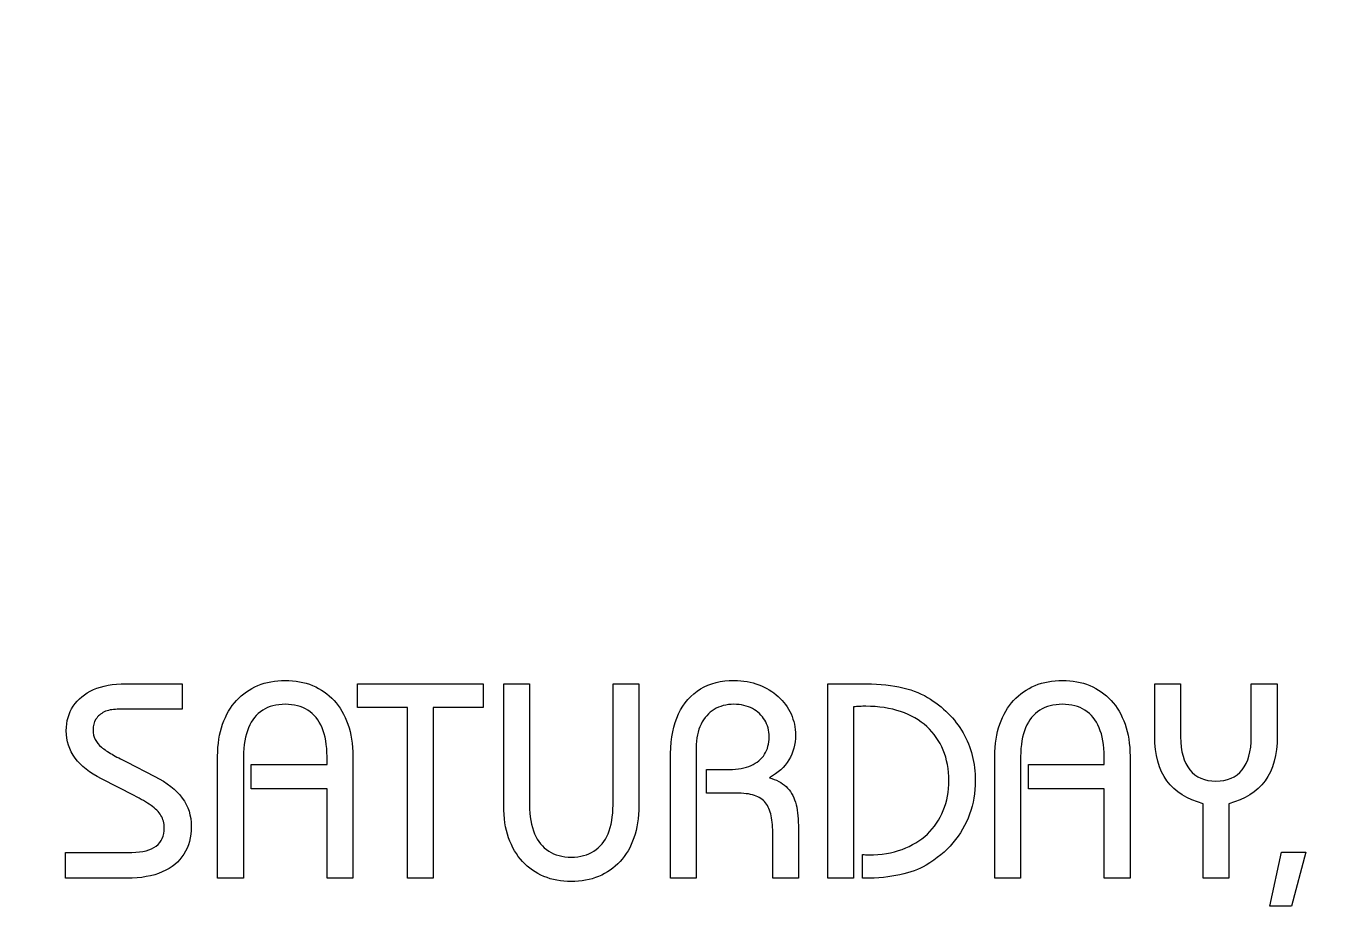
# Model space of a CAD drawing. Header units: millimetres. Extents: x -96 to 58, y -5 to 152.
# Drawn here: x -39.16 to -19.42, y 53.23 to 66.74 of the extents above; entities that cross this region are included whole.
import ezdxf

# ---------------------------------------------------------------- set-up
doc = ezdxf.new("R2010")
doc.units = ezdxf.units.MM
doc.header["$MEASUREMENT"] = 0
doc.layers.add('Capa 1', color=7, linetype='Continuous')

msp = doc.modelspace()

# ---------------------------------------------------------------- linework, layer by layer
at = {"layer": 'Capa 1', "color": 250, "lineweight": 9}
msp.add_open_spline([(-95.1806, 149.5), (-95.1806, 149.5), (57.2195, 149.5), (57.2195, 149.5), (57.2195, 149.5), (57.2195, 149.5), (57.2195, -2.9001), (57.2195, -2.9001), (57.2195, -2.9001), (57.2195, -2.9001), (-95.1806, -2.9001), (-95.1806, -2.9001), (-95.1806, -2.9001), (-95.1806, -2.9001), (-95.1806, 149.5), (-95.1806, 149.5)], degree=3, knots=[0, 0, 0, 0, 0.2, 0.2, 0.2, 0.2, 0.4, 0.4, 0.4, 0.4, 0.6, 0.6, 0.6, 0.6, 1, 1, 1, 1], dxfattribs=at)
at = {"layer": 'Capa 1', "color": 7}
msp.add_open_spline([(-18.9806, 128.6859), (11.6082, 128.6859), (36.4054, 103.8887), (36.4054, 73.2999), (36.4054, 73.2999), (36.4054, 42.7112), (11.6082, 17.9139), (-18.9806, 17.9139), (-18.9806, 17.9139), (-49.5694, 17.9139), (-74.3666, 42.7111), (-74.3666, 73.2999), (-74.3666, 73.2999), (-74.3666, 103.8888), (-49.5694, 128.6859), (-18.9806, 128.6859)], degree=3, knots=[0, 0, 0, 0, 0.2, 0.2, 0.2, 0.2, 0.4, 0.4, 0.4, 0.4, 0.6, 0.6, 0.6, 0.6, 1, 1, 1, 1], dxfattribs=at)
at = {"layer": 'Capa 1', "color": 250}
for points, knots in [([(-38.5552, 53.7788), (-38.5552, 53.7788), (-37.6197, 53.7788), (-37.6197, 53.7788), (-37.6197, 53.7788), (-37.4066, 53.7795), (-37.2274, 53.8113), (-37.082, 53.8748), (-37.082, 53.8748), (-36.9367, 53.9384), (-36.8273, 54.0286), (-36.7533, 54.1457), (-36.7533, 54.1457), (-36.6792, 54.2628), (-36.6418, 54.4032), (-36.6418, 54.5662), (-36.6418, 54.5662), (-36.6411, 54.7307), (-36.6869, 54.8752), (-36.778, 54.9994), (-36.778, 54.9994), (-36.869, 55.1244), (-37.0087, 55.2336), (-37.1963, 55.3282), (-37.1963, 55.3282), (-37.1963, 55.3282), (-37.6281, 55.5483), (-37.6281, 55.5483), (-37.6281, 55.5483), (-37.7107, 55.59), (-37.7834, 55.6288), (-37.8469, 55.6647), (-37.8469, 55.6647), (-37.9097, 55.7007), (-37.9633, 55.7367), (-38.0063, 55.7727), (-38.0063, 55.7727), (-38.0486, 55.8088), (-38.0811, 55.8482), (-38.103, 55.8898), (-38.103, 55.8898), (-38.1248, 55.9321), (-38.1361, 55.9808), (-38.1361, 56.0351), (-38.1361, 56.0351), (-38.1361, 56.098), (-38.1206, 56.1523), (-38.0917, 56.1995), (-38.0917, 56.1995), (-38.062, 56.2461), (-38.0197, 56.2828), (-37.9647, 56.3089), (-37.9647, 56.3089), (-37.9104, 56.335), (-37.844, 56.3484), (-37.7678, 56.3484), (-37.7678, 56.3484), (-37.7678, 56.3484), (-36.7815, 56.3484), (-36.7815, 56.3484), (-36.7815, 56.3484), (-36.7815, 56.3484), (-36.7815, 56.7379), (-36.7815, 56.7379), (-36.7815, 56.7379), (-36.7815, 56.7379), (-37.6366, 56.7379), (-37.6366, 56.7379), (-37.6366, 56.7379), (-37.8306, 56.7373), (-37.9943, 56.7068), (-38.1291, 56.6476), (-38.1291, 56.6476), (-38.2638, 56.5883), (-38.3661, 56.505), (-38.4367, 56.3978), (-38.4367, 56.3978), (-38.5065, 56.2914), (-38.5418, 56.1657), (-38.5425, 56.0224), (-38.5425, 56.0224), (-38.5425, 55.8665), (-38.4981, 55.7275), (-38.4085, 55.6069), (-38.4085, 55.6069), (-38.3196, 55.4863), (-38.1848, 55.3804), (-38.0049, 55.2901), (-38.0049, 55.2901), (-38.0049, 55.2901), (-37.5096, 55.0361), (-37.5096, 55.0361), (-37.5096, 55.0361), (-37.4066, 54.9847), (-37.3212, 54.9352), (-37.2535, 54.8872), (-37.2535, 54.8872), (-37.1858, 54.8393), (-37.1357, 54.7877), (-37.1025, 54.7334), (-37.1025, 54.7334), (-37.0686, 54.6792), (-37.0524, 54.6163), (-37.0524, 54.545), (-37.0524, 54.545), (-37.0524, 54.4238), (-37.0933, 54.332), (-37.1759, 54.2685), (-37.1759, 54.2685), (-37.2577, 54.2051), (-37.3805, 54.1732), (-37.5435, 54.1725), (-37.5435, 54.1725), (-37.5435, 54.1725), (-38.5552, 54.1725), (-38.5552, 54.1725), (-38.5552, 54.1725), (-38.5552, 54.1725), (-38.5552, 53.7788), (-38.5552, 53.7788)], [0, 0, 0, 0, 0.0322581, 0.0322581, 0.0322581, 0.0322581, 0.0645161, 0.0645161, 0.0645161, 0.0645161, 0.0967742, 0.0967742, 0.0967742, 0.0967742, 0.1290323, 0.1290323, 0.1290323, 0.1290323, 0.1612903, 0.1612903, 0.1612903, 0.1612903, 0.1935484, 0.1935484, 0.1935484, 0.1935484, 0.2258065, 0.2258065, 0.2258065, 0.2258065, 0.2580645, 0.2580645, 0.2580645, 0.2580645, 0.2903226, 0.2903226, 0.2903226, 0.2903226, 0.3225806, 0.3225806, 0.3225806, 0.3225806, 0.3548387, 0.3548387, 0.3548387, 0.3548387, 0.3870968, 0.3870968, 0.3870968, 0.3870968, 0.4193548, 0.4193548, 0.4193548, 0.4193548, 0.4516129, 0.4516129, 0.4516129, 0.4516129, 0.483871, 0.483871, 0.483871, 0.483871, 0.516129, 0.516129, 0.516129, 0.516129, 0.5483871, 0.5483871, 0.5483871, 0.5483871, 0.5806452, 0.5806452, 0.5806452, 0.5806452, 0.6129032, 0.6129032, 0.6129032, 0.6129032, 0.6451613, 0.6451613, 0.6451613, 0.6451613, 0.6774194, 0.6774194, 0.6774194, 0.6774194, 0.7096774, 0.7096774, 0.7096774, 0.7096774, 0.7419355, 0.7419355, 0.7419355, 0.7419355, 0.7741935, 0.7741935, 0.7741935, 0.7741935, 0.8064516, 0.8064516, 0.8064516, 0.8064516, 0.8387097, 0.8387097, 0.8387097, 0.8387097, 0.8709677, 0.8709677, 0.8709677, 0.8709677, 0.9032258, 0.9032258, 0.9032258, 0.9032258, 0.9354839, 0.9354839, 0.9354839, 0.9354839, 1, 1, 1, 1]), ([(-34.5759, 53.7788), (-34.5759, 53.7788), (-34.1822, 53.7788), (-34.1822, 53.7788), (-34.1822, 53.7788), (-34.1822, 53.7788), (-34.1822, 55.6372), (-34.1822, 55.6372), (-34.1822, 55.6372), (-34.1829, 55.8186), (-34.2083, 55.9801), (-34.2577, 56.1226), (-34.2577, 56.1226), (-34.3078, 56.2653), (-34.3784, 56.3851), (-34.4694, 56.4846), (-34.4694, 56.4846), (-34.5611, 56.5835), (-34.669, 56.6589), (-34.7946, 56.7104), (-34.7946, 56.7104), (-34.9202, 56.7627), (-35.0592, 56.7887), (-35.2109, 56.7887), (-35.2109, 56.7887), (-35.3626, 56.7887), (-35.5016, 56.7626), (-35.6272, 56.7104), (-35.6272, 56.7104), (-35.7528, 56.659), (-35.8607, 56.5834), (-35.9524, 56.4846), (-35.9524, 56.4846), (-36.0435, 56.3851), (-36.114, 56.2652), (-36.1641, 56.1226), (-36.1641, 56.1226), (-36.2135, 55.9801), (-36.2389, 55.8185), (-36.2396, 55.6372), (-36.2396, 55.6372), (-36.2396, 55.6372), (-36.2396, 53.7788), (-36.2396, 53.7788), (-36.2396, 53.7788), (-36.2396, 53.7788), (-35.8459, 53.7788), (-35.8459, 53.7788), (-35.8459, 53.7788), (-35.8459, 53.7788), (-35.8459, 55.6289), (-35.8459, 55.6289), (-35.8459, 55.6289), (-35.8452, 55.8037), (-35.8205, 55.9505), (-35.7704, 56.0683), (-35.7704, 56.0683), (-35.721, 56.1869), (-35.6491, 56.275), (-35.5545, 56.335), (-35.5545, 56.335), (-35.46, 56.395), (-35.3457, 56.4246), (-35.2109, 56.4246), (-35.2109, 56.4246), (-35.0761, 56.4246), (-34.9619, 56.395), (-34.8673, 56.335), (-34.8673, 56.335), (-34.7727, 56.2751), (-34.7008, 56.1868), (-34.6514, 56.0683), (-34.6514, 56.0683), (-34.6013, 55.9505), (-34.5759, 55.8037), (-34.5759, 55.6288), (-34.5759, 55.6288), (-34.5759, 55.6288), (-34.5759, 55.5102), (-34.5759, 55.5102), (-34.5759, 55.5102), (-34.5759, 55.5102), (-35.7274, 55.5102), (-35.7274, 55.5102), (-35.7274, 55.5102), (-35.7274, 55.5102), (-35.7274, 55.1377), (-35.7274, 55.1377), (-35.7274, 55.1377), (-35.7274, 55.1377), (-34.5759, 55.1377), (-34.5759, 55.1377), (-34.5759, 55.1377), (-34.5759, 55.1377), (-34.5759, 53.7788), (-34.5759, 53.7788)], [0, 0, 0, 0, 0.04, 0.04, 0.04, 0.04, 0.08, 0.08, 0.08, 0.08, 0.12, 0.12, 0.12, 0.12, 0.16, 0.16, 0.16, 0.16, 0.2, 0.2, 0.2, 0.2, 0.24, 0.24, 0.24, 0.24, 0.28, 0.28, 0.28, 0.28, 0.32, 0.32, 0.32, 0.32, 0.36, 0.36, 0.36, 0.36, 0.4, 0.4, 0.4, 0.4, 0.44, 0.44, 0.44, 0.44, 0.48, 0.48, 0.48, 0.48, 0.52, 0.52, 0.52, 0.52, 0.56, 0.56, 0.56, 0.56, 0.6, 0.6, 0.6, 0.6, 0.64, 0.64, 0.64, 0.64, 0.68, 0.68, 0.68, 0.68, 0.72, 0.72, 0.72, 0.72, 0.76, 0.76, 0.76, 0.76, 0.8, 0.8, 0.8, 0.8, 0.84, 0.84, 0.84, 0.84, 0.88, 0.88, 0.88, 0.88, 0.92, 0.92, 0.92, 0.92, 1, 1, 1, 1]), ([(-33.3525, 53.7788), (-33.3525, 53.7788), (-32.9588, 53.7788), (-32.9588, 53.7788), (-32.9588, 53.7788), (-32.9588, 53.7788), (-32.9588, 56.3738), (-32.9588, 56.3738), (-32.9588, 56.3738), (-32.9588, 56.3738), (-32.201, 56.3738), (-32.201, 56.3738), (-32.201, 56.3738), (-32.201, 56.3738), (-32.201, 56.7379), (-32.201, 56.7379), (-32.201, 56.7379), (-32.201, 56.7379), (-34.1103, 56.7379), (-34.1103, 56.7379), (-34.1103, 56.7379), (-34.1103, 56.7379), (-34.1103, 56.3738), (-34.1103, 56.3738), (-34.1103, 56.3738), (-34.1103, 56.3738), (-33.3525, 56.3738), (-33.3525, 56.3738), (-33.3525, 56.3738), (-33.3525, 56.3738), (-33.3525, 53.7788), (-33.3525, 53.7788)], [0, 0, 0, 0, 0.1111111, 0.1111111, 0.1111111, 0.1111111, 0.2222222, 0.2222222, 0.2222222, 0.2222222, 0.3333333, 0.3333333, 0.3333333, 0.3333333, 0.4444444, 0.4444444, 0.4444444, 0.4444444, 0.5555556, 0.5555556, 0.5555556, 0.5555556, 0.6666667, 0.6666667, 0.6666667, 0.6666667, 0.7777778, 0.7777778, 0.7777778, 0.7777778, 1, 1, 1, 1]), ([(-31.4941, 56.7379), (-31.4941, 56.7379), (-31.8878, 56.7379), (-31.8878, 56.7379), (-31.8878, 56.7379), (-31.8878, 56.7379), (-31.8878, 54.8796), (-31.8878, 54.8796), (-31.8878, 54.8796), (-31.8871, 54.6981), (-31.8617, 54.5366), (-31.8123, 54.394), (-31.8123, 54.394), (-31.7622, 54.2522), (-31.6917, 54.1316), (-31.6006, 54.0321), (-31.6006, 54.0321), (-31.5088, 53.9333), (-31.401, 53.8578), (-31.2754, 53.8063), (-31.2754, 53.8063), (-31.1498, 53.7541), (-31.0108, 53.7287), (-30.8591, 53.728), (-30.8591, 53.728), (-30.7074, 53.7287), (-30.5684, 53.7541), (-30.4428, 53.8063), (-30.4428, 53.8063), (-30.3172, 53.8578), (-30.2093, 53.9333), (-30.1176, 54.0321), (-30.1176, 54.0321), (-30.0266, 54.1317), (-29.956, 54.2522), (-29.9059, 54.394), (-29.9059, 54.394), (-29.8565, 54.5367), (-29.8311, 54.6981), (-29.8304, 54.8795), (-29.8304, 54.8795), (-29.8304, 54.8795), (-29.8304, 56.7379), (-29.8304, 56.7379), (-29.8304, 56.7379), (-29.8304, 56.7379), (-30.2241, 56.7379), (-30.2241, 56.7379), (-30.2241, 56.7379), (-30.2241, 56.7379), (-30.2241, 54.8964), (-30.2241, 54.8964), (-30.2241, 54.8964), (-30.2241, 54.7214), (-30.2495, 54.5747), (-30.2996, 54.4568), (-30.2996, 54.4568), (-30.349, 54.339), (-30.421, 54.2501), (-30.5155, 54.1901), (-30.5155, 54.1901), (-30.6101, 54.1303), (-30.7243, 54.1005), (-30.8591, 54.1005), (-30.8591, 54.1005), (-30.9939, 54.1005), (-31.1082, 54.1302), (-31.2027, 54.1901), (-31.2027, 54.1901), (-31.2973, 54.2501), (-31.3692, 54.339), (-31.4186, 54.4568), (-31.4186, 54.4568), (-31.4687, 54.5748), (-31.4934, 54.7214), (-31.4941, 54.8964), (-31.4941, 54.8964), (-31.4941, 54.8964), (-31.4941, 56.7379), (-31.4941, 56.7379)], [0, 0, 0, 0, 0.047619, 0.047619, 0.047619, 0.047619, 0.0952381, 0.0952381, 0.0952381, 0.0952381, 0.1428571, 0.1428571, 0.1428571, 0.1428571, 0.1904762, 0.1904762, 0.1904762, 0.1904762, 0.2380952, 0.2380952, 0.2380952, 0.2380952, 0.2857143, 0.2857143, 0.2857143, 0.2857143, 0.3333333, 0.3333333, 0.3333333, 0.3333333, 0.3809524, 0.3809524, 0.3809524, 0.3809524, 0.4285714, 0.4285714, 0.4285714, 0.4285714, 0.4761905, 0.4761905, 0.4761905, 0.4761905, 0.5238095, 0.5238095, 0.5238095, 0.5238095, 0.5714286, 0.5714286, 0.5714286, 0.5714286, 0.6190476, 0.6190476, 0.6190476, 0.6190476, 0.6666667, 0.6666667, 0.6666667, 0.6666667, 0.7142857, 0.7142857, 0.7142857, 0.7142857, 0.7619048, 0.7619048, 0.7619048, 0.7619048, 0.8095238, 0.8095238, 0.8095238, 0.8095238, 0.8571429, 0.8571429, 0.8571429, 0.8571429, 0.9047619, 0.9047619, 0.9047619, 0.9047619, 1, 1, 1, 1]), ([(-29.3478, 53.7788), (-29.3478, 53.7788), (-28.9583, 53.7788), (-28.9583, 53.7788), (-28.9583, 53.7788), (-28.9583, 53.7788), (-28.9583, 55.7642), (-28.9583, 55.7642), (-28.9583, 55.7642), (-28.9576, 55.9046), (-28.9329, 56.0239), (-28.8857, 56.1219), (-28.8857, 56.1219), (-28.8377, 56.22), (-28.7707, 56.2948), (-28.6853, 56.3463), (-28.6853, 56.3463), (-28.5999, 56.3985), (-28.5004, 56.4246), (-28.3868, 56.4246), (-28.3868, 56.4246), (-28.2775, 56.4239), (-28.1829, 56.402), (-28.1025, 56.359), (-28.1025, 56.359), (-28.0221, 56.3168), (-27.96, 56.2581), (-27.9162, 56.184), (-27.9162, 56.184), (-27.8718, 56.11), (-27.8499, 56.0246), (-27.8492, 55.9293), (-27.8492, 55.9293), (-27.8492, 55.827), (-27.8725, 55.7395), (-27.9184, 55.6654), (-27.9184, 55.6654), (-27.9649, 55.5915), (-28.0327, 55.5349), (-28.1223, 55.4947), (-28.1223, 55.4947), (-28.2126, 55.4546), (-28.3233, 55.4347), (-28.4546, 55.434), (-28.4546, 55.434), (-28.4546, 55.434), (-28.8017, 55.434), (-28.8017, 55.434), (-28.8017, 55.434), (-28.8017, 55.434), (-28.8017, 55.0742), (-28.8017, 55.0742), (-28.8017, 55.0742), (-28.8017, 55.0742), (-28.353, 55.0742), (-28.353, 55.0742), (-28.353, 55.0742), (-28.2401, 55.0742), (-28.1477, 55.0629), (-28.0743, 55.0389), (-28.0743, 55.0389), (-28.0016, 55.0149), (-27.9445, 54.9768), (-27.9035, 54.926), (-27.9035, 54.926), (-27.8626, 54.8752), (-27.8344, 54.8089), (-27.8175, 54.7278), (-27.8175, 54.7278), (-27.8012, 54.6466), (-27.7935, 54.5493), (-27.7942, 54.435), (-27.7942, 54.435), (-27.7942, 54.435), (-27.7942, 53.7788), (-27.7942, 53.7788), (-27.7942, 53.7788), (-27.7942, 53.7788), (-27.4047, 53.7788), (-27.4047, 53.7788), (-27.4047, 53.7788), (-27.4047, 53.7788), (-27.4047, 54.5831), (-27.4047, 54.5831), (-27.4047, 54.5831), (-27.404, 54.72), (-27.4188, 54.8371), (-27.4492, 54.9345), (-27.4492, 54.9345), (-27.4795, 55.032), (-27.5268, 55.1116), (-27.5917, 55.173), (-27.5917, 55.173), (-27.6566, 55.2344), (-27.7406, 55.2788), (-27.845, 55.307), (-27.845, 55.307), (-27.7137, 55.3797), (-27.6143, 55.4707), (-27.5472, 55.5801), (-27.5472, 55.5801), (-27.4809, 55.6895), (-27.4471, 55.8143), (-27.4471, 55.9547), (-27.4471, 55.9547), (-27.4478, 56.0697), (-27.471, 56.1777), (-27.5162, 56.2779), (-27.5162, 56.2779), (-27.5621, 56.3781), (-27.6263, 56.4669), (-27.7102, 56.5431), (-27.7102, 56.5431), (-27.7935, 56.6194), (-27.8923, 56.6793), (-28.0058, 56.7231), (-28.0058, 56.7231), (-28.1201, 56.7661), (-28.2457, 56.788), (-28.3826, 56.7887), (-28.3826, 56.7887), (-28.5788, 56.7881), (-28.7481, 56.7449), (-28.8927, 56.6581), (-28.8927, 56.6581), (-29.0367, 56.5715), (-29.1481, 56.4458), (-29.2272, 56.28), (-29.2272, 56.28), (-29.3062, 56.115), (-29.3464, 55.9131), (-29.3478, 55.6753), (-29.3478, 55.6753), (-29.3478, 55.6753), (-29.3478, 53.7788), (-29.3478, 53.7788)], [0, 0, 0, 0, 0.0285714, 0.0285714, 0.0285714, 0.0285714, 0.0571429, 0.0571429, 0.0571429, 0.0571429, 0.0857143, 0.0857143, 0.0857143, 0.0857143, 0.1142857, 0.1142857, 0.1142857, 0.1142857, 0.1428571, 0.1428571, 0.1428571, 0.1428571, 0.1714286, 0.1714286, 0.1714286, 0.1714286, 0.2, 0.2, 0.2, 0.2, 0.2285714, 0.2285714, 0.2285714, 0.2285714, 0.2571429, 0.2571429, 0.2571429, 0.2571429, 0.2857143, 0.2857143, 0.2857143, 0.2857143, 0.3142857, 0.3142857, 0.3142857, 0.3142857, 0.3428571, 0.3428571, 0.3428571, 0.3428571, 0.3714286, 0.3714286, 0.3714286, 0.3714286, 0.4, 0.4, 0.4, 0.4, 0.4285714, 0.4285714, 0.4285714, 0.4285714, 0.4571429, 0.4571429, 0.4571429, 0.4571429, 0.4857143, 0.4857143, 0.4857143, 0.4857143, 0.5142857, 0.5142857, 0.5142857, 0.5142857, 0.5428571, 0.5428571, 0.5428571, 0.5428571, 0.5714286, 0.5714286, 0.5714286, 0.5714286, 0.6, 0.6, 0.6, 0.6, 0.6285714, 0.6285714, 0.6285714, 0.6285714, 0.6571429, 0.6571429, 0.6571429, 0.6571429, 0.6857143, 0.6857143, 0.6857143, 0.6857143, 0.7142857, 0.7142857, 0.7142857, 0.7142857, 0.7428571, 0.7428571, 0.7428571, 0.7428571, 0.7714286, 0.7714286, 0.7714286, 0.7714286, 0.8, 0.8, 0.8, 0.8, 0.8285714, 0.8285714, 0.8285714, 0.8285714, 0.8571429, 0.8571429, 0.8571429, 0.8571429, 0.8857143, 0.8857143, 0.8857143, 0.8857143, 0.9142857, 0.9142857, 0.9142857, 0.9142857, 0.9428571, 0.9428571, 0.9428571, 0.9428571, 1, 1, 1, 1]), ([(-26.431, 54.1386), (-26.431, 54.1386), (-26.431, 53.7788), (-26.431, 53.7788), (-26.431, 53.7788), (-26.431, 53.7788), (-26.3972, 53.7788), (-26.3972, 53.7788), (-26.3972, 53.7788), (-26.1954, 53.7795), (-26.0162, 53.7964), (-25.8595, 53.831), (-25.8595, 53.831), (-25.7022, 53.865), (-25.5696, 53.9143), (-25.4616, 53.9778), (-25.4616, 53.9778), (-25.3, 54.073), (-25.1639, 54.1859), (-25.0531, 54.3171), (-25.0531, 54.3171), (-24.9416, 54.4478), (-24.857, 54.593), (-24.7991, 54.7518), (-24.7991, 54.7518), (-24.742, 54.9112), (-24.7123, 55.0805), (-24.7123, 55.2605), (-24.7123, 55.2605), (-24.713, 55.5328), (-24.7751, 55.7762), (-24.8986, 55.9907), (-24.8986, 55.9907), (-25.0221, 56.2059), (-25.2027, 56.3858), (-25.4404, 56.5304), (-25.4404, 56.5304), (-25.5625, 56.6038), (-25.7071, 56.6567), (-25.8744, 56.6899), (-25.8744, 56.6899), (-26.0409, 56.7225), (-26.2321, 56.7386), (-26.448, 56.7379), (-26.448, 56.7379), (-26.448, 56.7379), (-26.956, 56.7379), (-26.956, 56.7379), (-26.956, 56.7379), (-26.956, 56.7379), (-26.956, 53.7788), (-26.956, 53.7788), (-26.956, 53.7788), (-26.956, 53.7788), (-26.5665, 53.7788), (-26.5665, 53.7788), (-26.5665, 53.7788), (-26.5665, 53.7788), (-26.5665, 56.3865), (-26.5665, 56.3865), (-26.5665, 56.3865), (-26.5348, 56.3886), (-26.503, 56.3907), (-26.472, 56.3922), (-26.472, 56.3922), (-26.4402, 56.3944), (-26.4099, 56.395), (-26.3802, 56.395), (-26.3802, 56.395), (-26.182, 56.3944), (-26.0049, 56.3675), (-25.8483, 56.3145), (-25.8483, 56.3145), (-25.6923, 56.261), (-25.5597, 56.1847), (-25.4503, 56.0852), (-25.4503, 56.0852), (-25.341, 55.9866), (-25.2584, 55.8672), (-25.2006, 55.7289), (-25.2006, 55.7289), (-25.1434, 55.5908), (-25.1145, 55.4354), (-25.1145, 55.2647), (-25.1145, 55.2647), (-25.1152, 55.099), (-25.1427, 54.9472), (-25.1991, 54.8096), (-25.1991, 54.8096), (-25.2549, 54.672), (-25.3353, 54.5528), (-25.4412, 54.4519), (-25.4412, 54.4519), (-25.547, 54.351), (-25.6754, 54.2734), (-25.825, 54.2184), (-25.825, 54.2184), (-25.9753, 54.1633), (-26.1446, 54.1351), (-26.3337, 54.1344), (-26.3337, 54.1344), (-26.3485, 54.1344), (-26.364, 54.1351), (-26.3809, 54.1365), (-26.3809, 54.1365), (-26.3972, 54.1379), (-26.4141, 54.1386), (-26.431, 54.1386)], [0, 0, 0, 0, 0.0357143, 0.0357143, 0.0357143, 0.0357143, 0.0714286, 0.0714286, 0.0714286, 0.0714286, 0.1071429, 0.1071429, 0.1071429, 0.1071429, 0.1428571, 0.1428571, 0.1428571, 0.1428571, 0.1785714, 0.1785714, 0.1785714, 0.1785714, 0.2142857, 0.2142857, 0.2142857, 0.2142857, 0.25, 0.25, 0.25, 0.25, 0.2857143, 0.2857143, 0.2857143, 0.2857143, 0.3214286, 0.3214286, 0.3214286, 0.3214286, 0.3571429, 0.3571429, 0.3571429, 0.3571429, 0.3928571, 0.3928571, 0.3928571, 0.3928571, 0.4285714, 0.4285714, 0.4285714, 0.4285714, 0.4642857, 0.4642857, 0.4642857, 0.4642857, 0.5, 0.5, 0.5, 0.5, 0.5357143, 0.5357143, 0.5357143, 0.5357143, 0.5714286, 0.5714286, 0.5714286, 0.5714286, 0.6071429, 0.6071429, 0.6071429, 0.6071429, 0.6428571, 0.6428571, 0.6428571, 0.6428571, 0.6785714, 0.6785714, 0.6785714, 0.6785714, 0.7142857, 0.7142857, 0.7142857, 0.7142857, 0.75, 0.75, 0.75, 0.75, 0.7857143, 0.7857143, 0.7857143, 0.7857143, 0.8214286, 0.8214286, 0.8214286, 0.8214286, 0.8571429, 0.8571429, 0.8571429, 0.8571429, 0.8928571, 0.8928571, 0.8928571, 0.8928571, 0.9285714, 0.9285714, 0.9285714, 0.9285714, 1, 1, 1, 1]), ([(-22.7523, 53.7788), (-22.7523, 53.7788), (-22.3586, 53.7788), (-22.3586, 53.7788), (-22.3586, 53.7788), (-22.3586, 53.7788), (-22.3586, 55.6372), (-22.3586, 55.6372), (-22.3586, 55.6372), (-22.3593, 55.8186), (-22.3847, 55.9801), (-22.4341, 56.1226), (-22.4341, 56.1226), (-22.4842, 56.2653), (-22.5548, 56.3851), (-22.6458, 56.4846), (-22.6458, 56.4846), (-22.7375, 56.5835), (-22.8454, 56.6589), (-22.971, 56.7104), (-22.971, 56.7104), (-23.0966, 56.7627), (-23.2356, 56.7887), (-23.3873, 56.7887), (-23.3873, 56.7887), (-23.539, 56.7887), (-23.678, 56.7626), (-23.8036, 56.7104), (-23.8036, 56.7104), (-23.9292, 56.659), (-24.0371, 56.5834), (-24.1288, 56.4846), (-24.1288, 56.4846), (-24.2199, 56.3851), (-24.2904, 56.2652), (-24.3405, 56.1226), (-24.3405, 56.1226), (-24.3899, 55.9801), (-24.4153, 55.8185), (-24.416, 55.6372), (-24.416, 55.6372), (-24.416, 55.6372), (-24.416, 53.7788), (-24.416, 53.7788), (-24.416, 53.7788), (-24.416, 53.7788), (-24.0223, 53.7788), (-24.0223, 53.7788), (-24.0223, 53.7788), (-24.0223, 53.7788), (-24.0223, 55.6289), (-24.0223, 55.6289), (-24.0223, 55.6289), (-24.0216, 55.8037), (-23.9969, 55.9505), (-23.9468, 56.0683), (-23.9468, 56.0683), (-23.8974, 56.1869), (-23.8255, 56.275), (-23.7309, 56.335), (-23.7309, 56.335), (-23.6364, 56.395), (-23.5221, 56.4246), (-23.3873, 56.4246), (-23.3873, 56.4246), (-23.2525, 56.4246), (-23.1383, 56.395), (-23.0437, 56.335), (-23.0437, 56.335), (-22.9491, 56.2751), (-22.8772, 56.1868), (-22.8278, 56.0683), (-22.8278, 56.0683), (-22.7777, 55.9505), (-22.7523, 55.8037), (-22.7523, 55.6288), (-22.7523, 55.6288), (-22.7523, 55.6288), (-22.7523, 55.5102), (-22.7523, 55.5102), (-22.7523, 55.5102), (-22.7523, 55.5102), (-23.9038, 55.5102), (-23.9038, 55.5102), (-23.9038, 55.5102), (-23.9038, 55.5102), (-23.9038, 55.1377), (-23.9038, 55.1377), (-23.9038, 55.1377), (-23.9038, 55.1377), (-22.7523, 55.1377), (-22.7523, 55.1377), (-22.7523, 55.1377), (-22.7523, 55.1377), (-22.7523, 53.7788), (-22.7523, 53.7788)], [0, 0, 0, 0, 0.04, 0.04, 0.04, 0.04, 0.08, 0.08, 0.08, 0.08, 0.12, 0.12, 0.12, 0.12, 0.16, 0.16, 0.16, 0.16, 0.2, 0.2, 0.2, 0.2, 0.24, 0.24, 0.24, 0.24, 0.28, 0.28, 0.28, 0.28, 0.32, 0.32, 0.32, 0.32, 0.36, 0.36, 0.36, 0.36, 0.4, 0.4, 0.4, 0.4, 0.44, 0.44, 0.44, 0.44, 0.48, 0.48, 0.48, 0.48, 0.52, 0.52, 0.52, 0.52, 0.56, 0.56, 0.56, 0.56, 0.6, 0.6, 0.6, 0.6, 0.64, 0.64, 0.64, 0.64, 0.68, 0.68, 0.68, 0.68, 0.72, 0.72, 0.72, 0.72, 0.76, 0.76, 0.76, 0.76, 0.8, 0.8, 0.8, 0.8, 0.84, 0.84, 0.84, 0.84, 0.88, 0.88, 0.88, 0.88, 0.92, 0.92, 0.92, 0.92, 1, 1, 1, 1]), ([(-21.2452, 53.7788), (-21.2452, 53.7788), (-20.8557, 53.7788), (-20.8557, 53.7788), (-20.8557, 53.7788), (-20.8557, 53.7788), (-20.8557, 54.9133), (-20.8557, 54.9133), (-20.8557, 54.9133), (-20.6122, 54.9747), (-20.4282, 55.0911), (-20.3047, 55.2619), (-20.3047, 55.2619), (-20.1812, 55.4319), (-20.1191, 55.6563), (-20.1191, 55.9335), (-20.1191, 55.9335), (-20.1191, 55.9335), (-20.1191, 56.7379), (-20.1191, 56.7379), (-20.1191, 56.7379), (-20.1191, 56.7379), (-20.5128, 56.7379), (-20.5128, 56.7379), (-20.5128, 56.7379), (-20.5128, 56.7379), (-20.5128, 55.9294), (-20.5128, 55.9294), (-20.5128, 55.9294), (-20.5136, 55.7086), (-20.5608, 55.5413), (-20.6533, 55.4277), (-20.6533, 55.4277), (-20.7457, 55.3142), (-20.8783, 55.2569), (-21.0505, 55.2562), (-21.0505, 55.2562), (-21.2226, 55.2569), (-21.3553, 55.3141), (-21.4477, 55.4277), (-21.4477, 55.4277), (-21.5401, 55.5414), (-21.5874, 55.7085), (-21.5881, 55.9293), (-21.5881, 55.9293), (-21.5881, 55.9293), (-21.5881, 56.7379), (-21.5881, 56.7379), (-21.5881, 56.7379), (-21.5881, 56.7379), (-21.9818, 56.7379), (-21.9818, 56.7379), (-21.9818, 56.7379), (-21.9818, 56.7379), (-21.9818, 55.9336), (-21.9818, 55.9336), (-21.9818, 55.9336), (-21.9818, 55.6564), (-21.9197, 55.4319), (-21.7962, 55.2619), (-21.7962, 55.2619), (-21.6728, 55.0911), (-21.4886, 54.9747), (-21.2452, 54.9133), (-21.2452, 54.9133), (-21.2452, 54.9133), (-21.2452, 53.7788), (-21.2452, 53.7788)], [0, 0, 0, 0, 0.0555556, 0.0555556, 0.0555556, 0.0555556, 0.1111111, 0.1111111, 0.1111111, 0.1111111, 0.1666667, 0.1666667, 0.1666667, 0.1666667, 0.2222222, 0.2222222, 0.2222222, 0.2222222, 0.2777778, 0.2777778, 0.2777778, 0.2777778, 0.3333333, 0.3333333, 0.3333333, 0.3333333, 0.3888889, 0.3888889, 0.3888889, 0.3888889, 0.4444444, 0.4444444, 0.4444444, 0.4444444, 0.5, 0.5, 0.5, 0.5, 0.5555556, 0.5555556, 0.5555556, 0.5555556, 0.6111111, 0.6111111, 0.6111111, 0.6111111, 0.6666667, 0.6666667, 0.6666667, 0.6666667, 0.7222222, 0.7222222, 0.7222222, 0.7222222, 0.7777778, 0.7777778, 0.7777778, 0.7777778, 0.8333333, 0.8333333, 0.8333333, 0.8333333, 0.8888889, 0.8888889, 0.8888889, 0.8888889, 1, 1, 1, 1]), ([(-20.2293, 53.3556), (-20.2293, 53.3556), (-19.9033, 53.3556), (-19.9033, 53.3556), (-19.9033, 53.3556), (-19.9033, 53.3556), (-19.6832, 54.1767), (-19.6832, 54.1767), (-19.6832, 54.1767), (-19.6832, 54.1767), (-20.0515, 54.1767), (-20.0515, 54.1767), (-20.0515, 54.1767), (-20.0515, 54.1767), (-20.2293, 53.3556), (-20.2293, 53.3556)], [0, 0, 0, 0, 0.2, 0.2, 0.2, 0.2, 0.4, 0.4, 0.4, 0.4, 0.6, 0.6, 0.6, 0.6, 1, 1, 1, 1])]:
    msp.add_open_spline(points, degree=3, knots=knots, dxfattribs=at)

doc.saveas('drawing.dxf')
